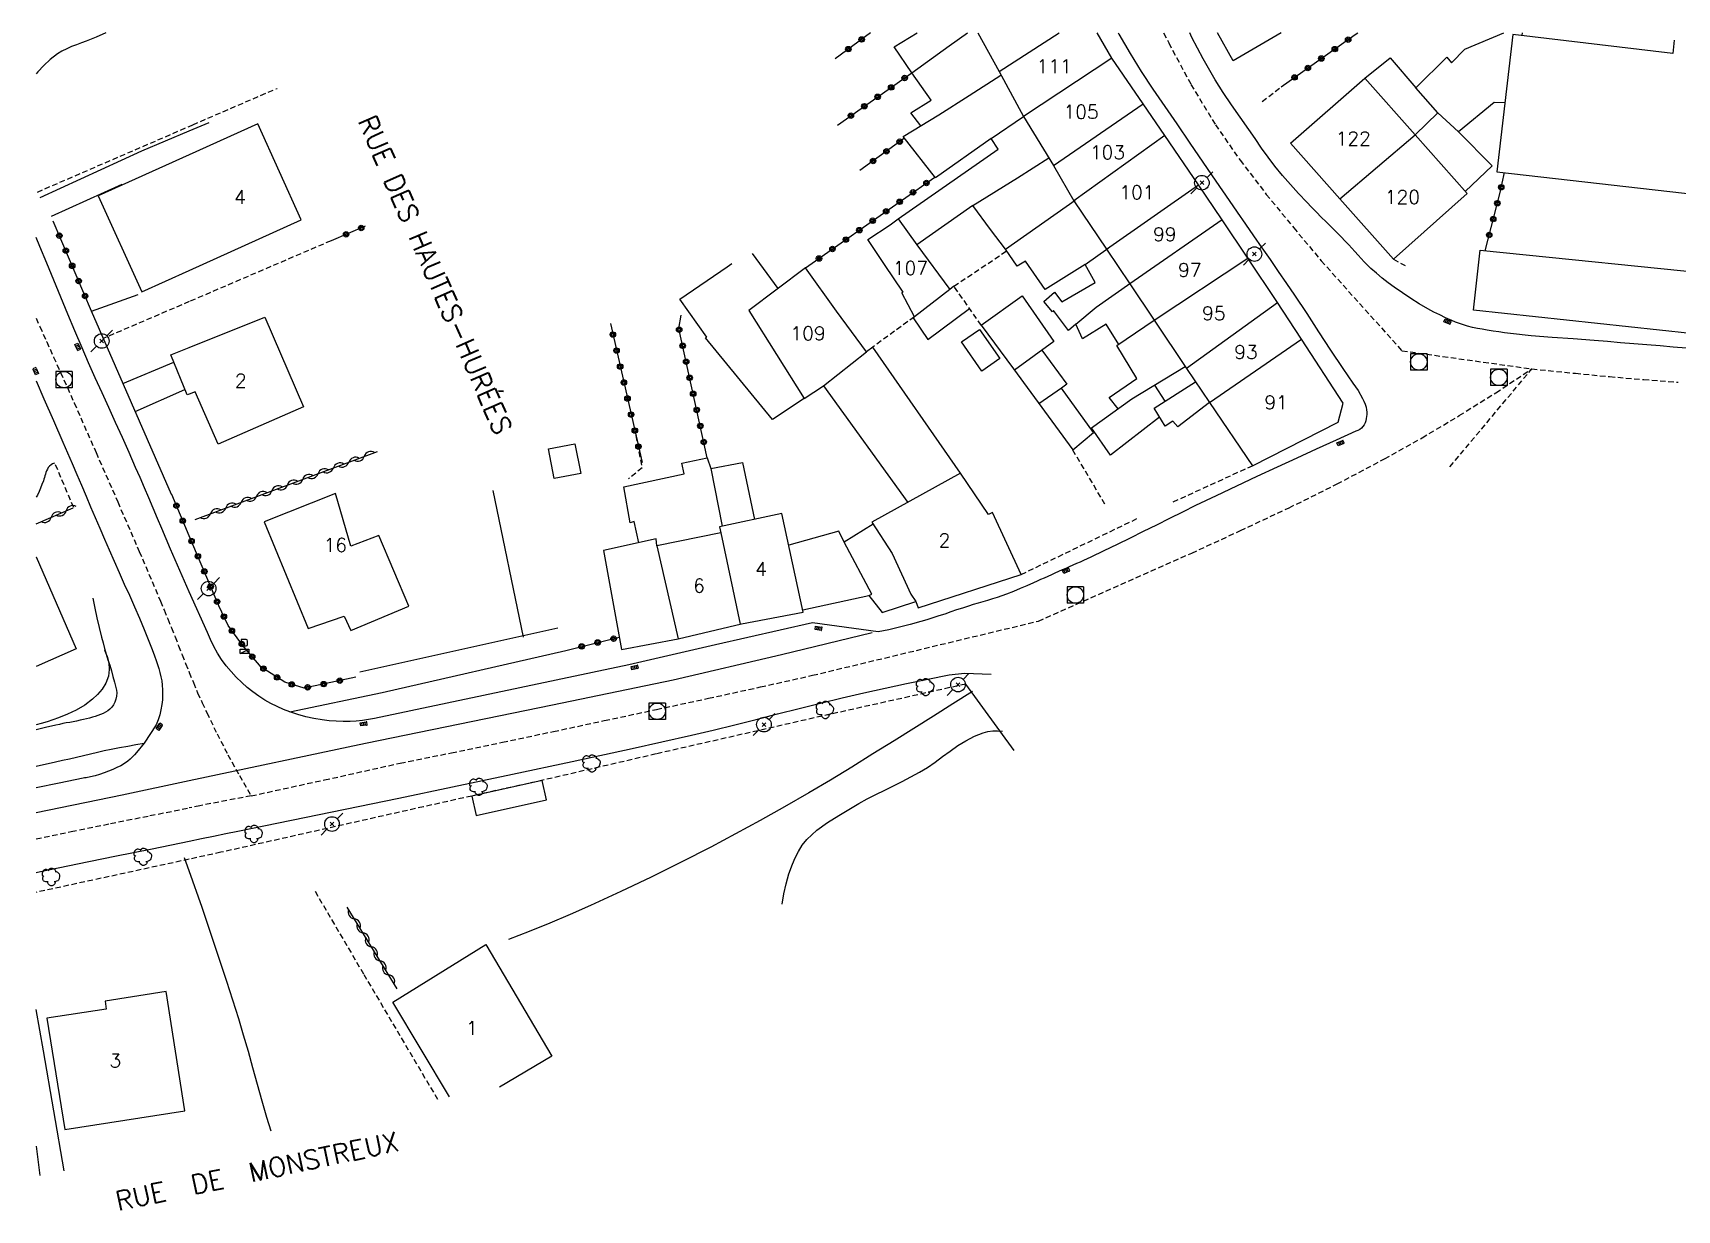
# Model space of a CAD drawing. Header units: millimetres. Extents: x 146000 to 147001, y 141999 to 143000.
# Drawn here: x 145999.7 to 146150, y 142892.5 to 143000 of the extents above; entities that cross this region are included whole.
import ezdxf
from ezdxf.enums import TextEntityAlignment as Align

# ---------------------------------------------------------------- set-up
doc = ezdxf.new("R2010")
doc.units = ezdxf.units.MM
doc.linetypes.add('DASHED', pattern=[0.75, 0.5, -0.25])
doc.layers.get('0').update_dxf_attribs({"linetype": 'CONTINUOUS'})
for name, color, linetype in [('W0001', 6, 'DASHED'), ('W0006', 2, 'CONTINUOUS'), ('W0008', 7, 'CONTINUOUS'), ('W0014', 7, 'CONTINUOUS'), ('W0017', 7, 'CONTINUOUS'), ('W0101', 7, 'CONTINUOUS'), ('W0104', 1, 'CONTINUOUS'), ('W0105', 7, 'CONTINUOUS'), ('W0112', 1, 'DASHED'), ('W0211', 2, 'CONTINUOUS'), ('W0300', 7, 'CONTINUOUS'), ('W0310', 3, 'CONTINUOUS'), ('W0323', 7, 'CONTINUOUS'), ('W0401', 7, 'CONTINUOUS'), ('W0420', 7, 'CONTINUOUS'), ('W0438', 7, 'CONTINUOUS'), ('W0473', 7, 'CONTINUOUS'), ('W0989', 7, 'CONTINUOUS'), ('W0991', 7, 'CONTINUOUS'), ('W1102', 7, 'CONTINUOUS')]:
    doc.layers.add(name, color=color, linetype=linetype)
doc.styles.get("Standard").update_dxf_attribs({"font": 'romans.shx', "width": 0.85})

# ---------------------------------------------------------------- blocks, each defined once
blk = doc.blocks.new('T401')
for p, q in [((-0.3, 0.3), (0, 0.3)), ((-0.3, -0.25), (-0.3, 0.3)), ((-0.3, 0.15), (0, 0.15)), ((-0.3, 0), (0, 0)), ((0, 0.3), (0, -0.25)), ((-0.3, -0.15), (0, -0.15)), ((-0.3, -0.25), (-0.3, -0.3)), ((-0.3, -0.3), (0, -0.3)), ((0, -0.3), (0, -0.25))]:
    blk.add_line(p, q)
blk = doc.blocks.new('T473')
for p, q in [((-0.166667, 0.166667), (0.166667, -0.166667)), ((-0.166667, -0.166667), (0.166667, 0.166667)), ((0.500001, 0.500001), (1.000002, 1.000002)), ((-1.000002, -1.000002), (-0.500001, -0.500001))]:
    blk.add_line(p, q)
blk.add_ellipse((0, 0), major_axis=(0.471405, 0.471405), ratio=1, start_param=5.4977871438, end_param=11.780972451)
blk = doc.blocks.new('T420')
for p, q in [((0.75, 0.75), (-0.75, 0.75)), ((-0.75, 0.75), (-0.75, -0.75)), ((0.75, 0.75), (0.75, -0.75)), ((0.75, -0.75), (-0.75, -0.75))]:
    blk.add_line(p, q)
blk.add_ellipse((0, 0), major_axis=(-0.53, 0.53), ratio=1, start_param=3.926991, end_param=10.210176)
blk = doc.blocks.new('T300')
for p, q in [((-0.8, 0.51), (-0.86, 0.34)), ((-0.86, 0.34), (-0.86, 0.17)), ((-0.86, 0.17), (-0.74, 0.06)), ((-0.69, 0.63), (-0.8, 0.51)), ((-0.8, -0.06), (-0.74, 0.06)), ((-0.74, 0.06), (-0.69, 0.11)), ((-0.57, 0.69), (-0.69, 0.63)), ((-0.46, 0.69), (-0.57, 0.69)), ((-0.29, 0.63), (-0.46, 0.69)), ((-0.29, 0.63), (-0.17, 0.74)), ((-0.23, 0.57), (-0.29, 0.63)), ((-0.17, 0.74), (-0.06, 0.8)), ((-0.06, 0.8), (0.06, 0.8)), ((0.06, 0.8), (0.23, 0.74)), ((0.23, 0.74), (0.34, 0.63)), ((0.34, 0.63), (0.4, 0.51)), ((0.46, 0.46), (0.34, 0.46)), ((0.4, 0.51), (0.4, 0.46)), ((0.57, 0.4), (0.46, 0.46)), ((0.57, 0.4), (0.69, 0.29)), ((0.69, 0.29), (0.74, 0.17)), ((0.74, 0.06), (0.69, -0.17)), ((0.74, 0.17), (0.74, 0.06)), ((-0.8, -0.17), (-0.8, -0.06)), ((-0.8, -0.23), (-0.8, -0.17)), ((-0.74, -0.34), (-0.8, -0.23)), ((-0.69, -0.4), (-0.74, -0.34)), ((-0.51, -0.46), (-0.69, -0.4)), ((-0.4, -0.46), (-0.51, -0.46)), ((-0.4, -0.46), (-0.34, -0.46)), ((-0.34, -0.46), (-0.34, -0.4)), ((-0.34, -0.51), (-0.34, -0.46)), ((-0.29, -0.63), (-0.34, -0.51)), ((-0.17, -0.74), (-0.29, -0.63)), ((-0.06, -0.8), (-0.17, -0.74)), ((0.06, -0.8), (-0.06, -0.8)), ((0.17, -0.74), (0.06, -0.8)), ((0.23, -0.69), (0.17, -0.74)), ((0.29, -0.46), (0.23, -0.46)), ((0.29, -0.63), (0.23, -0.69)), ((0.46, -0.4), (0.29, -0.46)), ((0.34, -0.51), (0.29, -0.63)), ((0.34, -0.51), (0.34, -0.46)), ((0.57, -0.34), (0.46, -0.4)), ((0.63, -0.29), (0.57, -0.34)), ((0.69, -0.17), (0.63, -0.29))]:
    blk.add_line(p, q)
blk = doc.blocks.new('T438')
for p, q in [((-0.4, 0.2), (0.4, 0.2)), ((-0.4, -0.2), (-0.4, 0.2)), ((0.15, 1.1), (-0.3, 1.1)), ((-0.3, 1.1), (-0.3, 0.5)), ((-0.3, 0.5), (0.15, 0.5)), ((0.3, 0.65), (0.3, 0.95)), ((0.4, 0.2), (0.4, -0.2))]:
    blk.add_line(p, q)
at = {"flags": 128}
for points in [[(-0.4, -0.2), (0.4, 0.2)], [(0.4, -0.2), (-0.4, -0.2)]]:
    blk.add_lwpolyline(points, dxfattribs=at)
for centre, major_axis, start_param, end_param in [((0.15, 0.95), (0.106, -0.106), 0.785398, 2.356194), ((0.15, 0.65), (0.106, 0.106), 3.926991, 5.497787)]:
    blk.add_ellipse(centre, major_axis=major_axis, ratio=1, start_param=start_param, end_param=end_param)
blk = doc.blocks.new('t323o')
at = {"color": 0, "linetype": 'Continuous'}
for radius in [0.25, 0.15]:
    blk.add_circle((0, 0), radius, dxfattribs=at)
blk = doc.blocks.new('t310o')
at = {"color": 0, "linetype": 'Continuous'}
for centre, start, end in [((-0.5, 0.38), 216.8699, 323.1304), ((0.5, -0.37), 36.8699, 143.1303)]:
    blk.add_arc(centre, 0.625, start, end, dxfattribs=at)

msp = doc.modelspace()

# ---------------------------------------------------------------- linework, layer by layer
at = {"layer": 'W0001'}
for points in [[(146103.06, 143000), (146103.53, 142999.08), (146105.56, 142995.29), (146107.8, 142991.61), (146110.05, 142988.37), (146112.45, 142985.25), (146114.95, 142982.2), (146117.47, 142979.18), (146124.85, 142970.96), (146136.72, 142969.31)], [(146000, 142973.93), (146000.34, 142973.17), (146000.97, 142971.78), (146001.6, 142970.39), (146002.24, 142968.99), (146002.86, 142967.6), (146003.48, 142966.2), (146005.48, 142961.68), (146007.46, 142957.16), (146009.43, 142952.63), (146011.37, 142948.09), (146011.71, 142947.28), (146012.05, 142946.46), (146012.37, 142945.65), (146012.7, 142944.83), (146013.02, 142944.01), (146013.34, 142943.19), (146013.67, 142942.38), (146014, 142941.56)], [(146091.62, 142946.27), (146105.63, 142952.48), (146110.09, 142954.53), (146114.53, 142956.62), (146118.92, 142958.79), (146123.26, 142961.08), (146126.7, 142963.02), (146130.09, 142965.04), (146133.43, 142967.13), (146136.72, 142969.31)], [(146129.23, 142960.36), (146136.72, 142969.31)], [(146136.72, 142969.31), (146140.7, 142968.9), (146143.83, 142968.6), (146146.95, 142968.33), (146150.08, 142968.09)], [(146019.66, 142930.3), (146026.35, 142931.75), (146033.29, 142933.29), (146037.96, 142934.23), (146042.62, 142935.2), (146047.28, 142936.18), (146051.94, 142937.17), (146056.7, 142938.19), (146061.47, 142939.21), (146066.22, 142940.25), (146070.98, 142941.31), (146091.62, 142946.27)], [(146014, 142941.56), (146014.38, 142940.64), (146014.77, 142939.72), (146015.18, 142938.81), (146015.6, 142937.9), (146016.54, 142935.97), (146017.54, 142934.05), (146018.58, 142932.17), (146019.66, 142930.3)], [(146019.66, 142930.3), (146014.97, 142929.4), (146014, 142929.2)], [(146000, 142926.36), (146003.22, 142927.03), (146006.81, 142927.77), (146010.41, 142928.49), (146014, 142929.2)]]:
    msp.add_lwpolyline(points, dxfattribs=at)
at = {"layer": 'W0006'}
for points in [[(146076.43, 142945.19), (146068.13, 142943.17), (146058.23, 142940.88), (146047.19, 142938.59), (146030.11, 142935.07), (146014, 142931.66)], [(146009.89, 142935.11), (146009.17, 142934.27), (146008.99, 142934.06), (146008.81, 142933.86), (146008.61, 142933.66), (146008.4, 142933.48), (146008.08, 142933.25), (146007.74, 142933.05), (146007.39, 142932.88), (146007.03, 142932.71), (146006.63, 142932.54), (146006.22, 142932.39), (146005.81, 142932.26), (146005.39, 142932.13), (146005.25, 142932.1), (146005.12, 142932.07), (146004.98, 142932.04), (146004.84, 142932.01), (146004.71, 142931.99), (146004.57, 142931.96), (146004.44, 142931.94), (146004.3, 142931.91), (146002.12, 142931.47), (146000, 142931.03)]]:
    msp.add_lwpolyline(points, dxfattribs=at)
at = {"layer": 'W0008'}
msp.add_lwpolyline([(146014, 142931.66), (146007.88, 142930.37), (146000, 142928.75)], dxfattribs=at)
at = {"layer": 'W0014'}
for points in [[(146098.92, 143000), (146098.98, 142999.89), (146099.48, 142998.99), (146099.99, 142998.11), (146101.01, 142996.47), (146102.09, 142994.86), (146103.18, 142993.27), (146104.27, 142991.68), (146105.45, 142989.93), (146106.65, 142988.18), (146107.84, 142986.44), (146109.04, 142984.7), (146109.79, 142983.61), (146110.54, 142982.53), (146111.29, 142981.45), (146112.04, 142980.37), (146112.79, 142979.29), (146113.54, 142978.21), (146114.28, 142977.12), (146115.02, 142976.03), (146116.14, 142974.37), (146117.23, 142972.7), (146118.33, 142971.03), (146119.43, 142969.35), (146119.89, 142968.68), (146120.37, 142968.01), (146120.83, 142967.32), (146121.23, 142966.6), (146121.36, 142966.35), (146121.47, 142966.09), (146121.56, 142965.82), (146121.62, 142965.55), (146121.63, 142965.35), (146121.63, 142965.15), (146121.61, 142964.96), (146121.57, 142964.76), (146121.53, 142964.57), (146121.47, 142964.39), (146121.39, 142964.2), (146121.28, 142964.04), (146121.14, 142963.89), (146120.99, 142963.77), (146120.81, 142963.68), (146120.63, 142963.61)], [(146150.84, 142971.2), (146149.64, 142971.3), (146148.44, 142971.4), (146147.23, 142971.5), (146146.03, 142971.6), (146144.83, 142971.7), (146143.62, 142971.8), (146142.42, 142971.89), (146140.5, 142972.04), (146138.59, 142972.18), (146136.67, 142972.34), (146134.76, 142972.53), (146134.23, 142972.6), (146133.7, 142972.68), (146133.18, 142972.76), (146132.65, 142972.85), (146132.19, 142972.93), (146131.74, 142973.01), (146131.28, 142973.1), (146130.83, 142973.21), (146130.47, 142973.32), (146130.11, 142973.45), (146129.75, 142973.58), (146129.4, 142973.73), (146128.84, 142973.97), (146128.3, 142974.23), (146127.76, 142974.5), (146127.22, 142974.8), (146126.43, 142975.26), (146125.65, 142975.74), (146124.89, 142976.25), (146124.14, 142976.78), (146123.58, 142977.18), (146123.04, 142977.6), (146122.51, 142978.04), (146122, 142978.49), (146121.7, 142978.78), (146121.4, 142979.08), (146121.12, 142979.39), (146120.83, 142979.7), (146120.55, 142980.02), (146120.27, 142980.33), (146119.99, 142980.64), (146119.7, 142980.95), (146119.26, 142981.4), (146118.82, 142981.84), (146118.37, 142982.29), (146117.92, 142982.73), (146117.47, 142983.18), (146117.03, 142983.62), (146116.59, 142984.08), (146116.15, 142984.53), (146115.4, 142985.34), (146114.66, 142986.14), (146113.94, 142986.97), (146113.24, 142987.82), (146112.61, 142988.64), (146112.02, 142989.48), (146111.44, 142990.34), (146110.85, 142991.19), (146110.06, 142992.31), (146109.26, 142993.42), (146108.49, 142994.56), (146107.76, 142995.72), (146106.67, 142997.64), (146105.65, 142999.58), (146105.45, 143000)], [(146014, 142948.95), (146013.57, 142949.92), (146013.14, 142950.9), (146012.71, 142951.87), (146012.29, 142952.85), (146011.88, 142953.78), (146011.49, 142954.71), (146011.09, 142955.65), (146010.7, 142956.58), (146010.3, 142957.52), (146009.91, 142958.45), (146009.51, 142959.38), (146009.1, 142960.31), (146008.5, 142961.68), (146007.89, 142963.04), (146007.27, 142964.41), (146006.65, 142965.77), (146006.03, 142967.13), (146005.41, 142968.49), (146004.8, 142969.86), (146004.2, 142971.23), (146003.54, 142972.77), (146002.89, 142974.31), (146002.25, 142975.86), (146001.62, 142977.41), (146000.98, 142978.95), (146000.34, 142980.5), (146000, 142981.3)], [(146012.38, 142957.84), (146005.07, 142974.58)], [(146000, 142968.2), (146000.72, 142966.57), (146001.58, 142964.6), (146002.45, 142962.62), (146003.31, 142960.65), (146003.73, 142959.66), (146004.15, 142958.68), (146004.57, 142957.69), (146004.99, 142956.71), (146005.41, 142955.72), (146005.83, 142954.74), (146006.25, 142953.75), (146006.68, 142952.77), (146007.13, 142951.73), (146007.6, 142950.69), (146008.06, 142949.65), (146008.53, 142948.62), (146009, 142947.58), (146009.45, 142946.53), (146009.89, 142945.49), (146010.32, 142944.43), (146010.56, 142943.82), (146010.8, 142943.19), (146011.02, 142942.57), (146011.21, 142941.93), (146011.32, 142941.56), (146011.41, 142941.18), (146011.49, 142940.8), (146011.54, 142940.41), (146011.57, 142939.97), (146011.57, 142939.53), (146011.55, 142939.08), (146011.5, 142938.64), (146011.41, 142938.17), (146011.3, 142937.7), (146011.16, 142937.24), (146010.99, 142936.79)], [(146120.63, 142963.61), (146118.82, 142962.8), (146117.02, 142961.98), (146115.23, 142961.15), (146113.43, 142960.33), (146111.57, 142959.46), (146109.71, 142958.58), (146107.85, 142957.7), (146105.99, 142956.81), (146104.79, 142956.23), (146103.59, 142955.64), (146102.4, 142955.04), (146101.2, 142954.45), (146100.01, 142953.85), (146098.81, 142953.26), (146097.61, 142952.68), (146096.4, 142952.11), (146096.08, 142951.95), (146095.75, 142951.81), (146095.42, 142951.66), (146095.1, 142951.52), (146094.77, 142951.37), (146094.44, 142951.23), (146094.11, 142951.08), (146093.79, 142950.94), (146093.46, 142950.79), (146093.13, 142950.65), (146092.81, 142950.5), (146092.48, 142950.35), (146092.15, 142950.2), (146091.82, 142950.06), (146091.49, 142949.91), (146091.17, 142949.77), (146090.55, 142949.5), (146089.94, 142949.23), (146089.33, 142948.97), (146088.7, 142948.72), (146088.28, 142948.57), (146087.84, 142948.43), (146087.41, 142948.29), (146086.97, 142948.16), (146086.54, 142948.03), (146086.1, 142947.91), (146085.66, 142947.77), (146085.23, 142947.64), (146084.69, 142947.46), (146084.14, 142947.28), (146083.6, 142947.1), (146083.06, 142946.91), (146082.52, 142946.73), (146081.98, 142946.55), (146081.43, 142946.38), (146080.88, 142946.22), (146079.91, 142945.95), (146078.93, 142945.71), (146077.94, 142945.48), (146076.96, 142945.27)], [(146015.68, 142945.22), (146014, 142948.95)], [(146023.2, 142937.96), (146022.61, 142938.19), (146022.03, 142938.45), (146021.46, 142938.73), (146020.91, 142939.05), (146020.36, 142939.41), (146019.82, 142939.8), (146019.3, 142940.21), (146018.8, 142940.65), (146018.3, 142941.14), (146017.82, 142941.65), (146017.37, 142942.19), (146016.95, 142942.76), (146016.58, 142943.34), (146016.24, 142943.95), (146015.94, 142944.57), (146015.68, 142945.22)], [(146076.96, 142945.27), (146070.98, 142946.1), (146062.09, 142944.11), (146054.18, 142942.27), (146030.94, 142937.38)], [(146023.2, 142937.96), (146031.64, 142939.75), (146048.42, 142943.59)], [(146014, 142926.16), (146015.11, 142926.39), (146016.22, 142926.62), (146017.33, 142926.85), (146018.44, 142927.07), (146023.35, 142928.08), (146028.26, 142929.09), (146033.17, 142930.1), (146038.07, 142931.13), (146043.54, 142932.28), (146049.01, 142933.43), (146054.47, 142934.61), (146059.92, 142935.84), (146061.89, 142936.3), (146063.86, 142936.79), (146065.82, 142937.28), (146067.78, 142937.78), (146069.74, 142938.28), (146071.71, 142938.78), (146073.68, 142939.26), (146075.65, 142939.72), (146077.6, 142940.15), (146079.55, 142940.57), (146081.51, 142940.97), (146083.47, 142941.35)], [(146083.47, 142941.35), (146084.86, 142941.51), (146087.29, 142941.42)], [(146089.4, 142934.43), (146084.99, 142940.51)], [(146030.94, 142937.38), (146030.38, 142937.27), (146029.83, 142937.19), (146029.27, 142937.13), (146028.71, 142937.1), (146028.07, 142937.09), (146027.43, 142937.11), (146026.79, 142937.16), (146026.15, 142937.24), (146025.4, 142937.37), (146024.66, 142937.53), (146023.93, 142937.73), (146023.2, 142937.96)], [(146010.99, 142936.79), (146009.89, 142935.11)], [(146000, 142933.02), (146001.78, 142933.41), (146002.42, 142933.55), (146003.05, 142933.69), (146003.69, 142933.84), (146004.33, 142933.99), (146004.96, 142934.14), (146005.6, 142934.29), (146006.23, 142934.43), (146006.87, 142934.56), (146007.62, 142934.71), (146008.38, 142934.85), (146009.13, 142934.99), (146009.89, 142935.11)], [(146001.78, 142933.41), (146002.42, 142933.55), (146003.05, 142933.69), (146003.69, 142933.84), (146004.33, 142933.99), (146004.96, 142934.14), (146005.6, 142934.29), (146006.23, 142934.43), (146006.87, 142934.56), (146007.62, 142934.71), (146008.38, 142934.85), (146009.13, 142934.99), (146009.89, 142935.11)], [(146000, 142923.31), (146000.4, 142923.39), (146003.8, 142924.08), (146007.2, 142924.78), (146010.6, 142925.47), (146014, 142926.16)], [(146000, 142923.31), (146000.4, 142923.39), (146003.8, 142924.08), (146007.2, 142924.78), (146010.6, 142925.47), (146014, 142926.16)]]:
    msp.add_lwpolyline(points, dxfattribs=at)
at = {"layer": 'W0017'}
for points in [[(146006.39, 143000), (146005.48, 142999.6), (146005.04, 142999.42), (146004.59, 142999.25), (146004.14, 142999.09), (146003.69, 142998.92), (146003.24, 142998.75), (146002.8, 142998.55), (146002.37, 142998.33), (146001.96, 142998.08), (146001.3, 142997.58), (146000.71, 142997.03), (146000.16, 142996.43), (146000, 142996.25)], [(146014, 142991.05), (146015.82, 142991.82)], [(146000.37, 142984.95), (146009.66, 142989.23), (146014, 142991.05)], [(146001.4, 142983.27), (146007.86, 142986.18)], [(146005.08, 142974.58), (146009.34, 142976.09)], [(146007.94, 142967.96), (146012.59, 142969.93)], [(146009.07, 142965.42), (146013.61, 142967.43)], [(146085.6, 142939.83), (146083.81, 142938.7), (146082.02, 142937.57), (146080.23, 142936.45), (146078.43, 142935.34), (146076.49, 142934.14), (146074.55, 142932.93), (146072.61, 142931.74), (146070.64, 142930.58), (146068.42, 142929.3), (146066.19, 142928.05), (146063.94, 142926.82), (146061.68, 142925.62), (146058.96, 142924.23), (146056.22, 142922.88), (146053.46, 142921.56), (146050.68, 142920.29), (146048.82, 142919.46), (146046.95, 142918.67), (146045.06, 142917.91), (146043.17, 142917.17)], [(146068.21, 142920.4), (146068.35, 142921.34), (146068.55, 142922.26), (146068.81, 142923.17), (146069.13, 142924.05), (146069.39, 142924.65), (146069.69, 142925.23), (146070.03, 142925.79), (146070.45, 142926.3), (146071.35, 142927.15), (146072.35, 142927.87), (146073.39, 142928.51), (146074.43, 142929.14), (146075.2, 142929.59), (146075.98, 142930.02), (146076.77, 142930.43), (146077.57, 142930.83), (146078.37, 142931.22), (146079.17, 142931.62), (146079.96, 142932.03), (146080.74, 142932.46), (146081.47, 142932.9), (146082.17, 142933.39), (146082.86, 142933.89), (146083.55, 142934.39), (146084.26, 142934.89), (146084.99, 142935.34), (146085.77, 142935.74), (146086.58, 142936.06), (146087, 142936.18), (146087.44, 142936.24), (146087.88, 142936.25), (146088.32, 142936.22)], [(146002.56, 142896.04), (146000.67, 142906.99), (146000, 142910.77)], [(146000, 142898.3), (146000.35, 142895.62)]]:
    msp.add_lwpolyline(points, dxfattribs=at)
at = {"layer": 'W0101'}
for points in [[(146086.09, 143000), (146088.02, 142996.46)], [(146098.32, 142997.68), (146097, 143000)], [(146109.41, 142997.46), (146107.99, 143000)], [(146113.8, 143000), (146109.41, 142997.46)], [(146101.19, 142993.52), (146098.32, 142997.68)], [(146088.02, 142996.46), (146090.26, 142992.35)], [(146114.66, 142989.93), (146121.46, 142995.85)], [(146126.04, 142990.69), (146121.46, 142995.85)], [(146103.18, 142990.62), (146101.19, 142993.52)], [(146020.26, 142991.7), (146014, 142988.87)], [(146014, 142978.3), (146024.22, 142982.92), (146020.26, 142991.7)], [(146090.26, 142992.35), (146093, 142987.9)], [(146106.24, 142986.11), (146103.18, 142990.62)], [(146119.16, 142984.85), (146114.66, 142989.93)], [(146124.06, 142979.33), (146130.8, 142985.34), (146126.04, 142990.69)], [(146014, 142988.87), (146005.69, 142985.12), (146009.66, 142976.34), (146014, 142978.3)], [(146093, 142987.9), (146094.87, 142984.65)], [(146108.41, 142982.91), (146106.24, 142986.11)], [(146094.87, 142984.65), (146097.85, 142980.23)], [(146124.06, 142979.33), (146119.16, 142984.85)], [(146110.75, 142979.41), (146108.41, 142982.91)], [(146097.85, 142980.23), (146099.96, 142977.08)], [(146113.41, 142975.46), (146110.75, 142979.41)], [(146099.96, 142977.08), (146102.2, 142973.76)], [(146115.66, 142972.02), (146113.41, 142975.46)], [(146020.91, 142974.03), (146024.44, 142965.85), (146016.64, 142962.42), (146014.54, 142967.21), (146014, 142967.01)], [(146014, 142971.27), (146020.91, 142974.03)], [(146102.2, 142973.76), (146105.16, 142969.34)], [(146111.18, 142960.46), (146119.01, 142964.45), (146119.48, 142966.17), (146115.66, 142972.02)], [(146014, 142967.01), (146013.8, 142966.94), (146012.31, 142970.6), (146014, 142971.27)], [(146105.16, 142969.34), (146107.25, 142966.23)], [(146107.25, 142966.23), (146111.18, 142960.46)], [(146090.04, 142950.52), (146087.42, 142956.19), (146087.06, 142955.99), (146084.51, 142959.79), (146076.39, 142955.3), (146078.25, 142952.43), (146079.96, 142948.71), (146080.41, 142948.04)], [(146070.11, 142947.09), (146068.17, 142956.08), (146062.46, 142954.89), (146062.58, 142954.34)], [(146062.58, 142954.34), (146056.75, 142953.13), (146058.68, 142944.65)], [(146000.01, 142952.12), (146003.68, 142943.72), (146000, 142942.11)], [(146000, 142952.12), (146000.01, 142952.12)], [(146080.41, 142948.04), (146080.63, 142947.48), (146090.04, 142950.52)], [(146064.47, 142946), (146070.11, 142947.09)], [(146058.68, 142944.65), (146064.47, 142946)], [(146037.8, 142902.8), (146032.62, 142911.46), (146041.12, 142916.71)], [(146041.12, 142916.71), (146047.15, 142906.53), (146042.35, 142903.68)]]:
    msp.add_lwpolyline(points, dxfattribs=at)
for points in [[(146078.81, 142983), (146080.49, 142980.63), (146083.53, 142976.55), (146080.28, 142974.06), (146079.14, 142976.26), (146079.25, 142976.3), (146077.56, 142978.84), (146076.02, 142981.14), (146078.06, 142982.47)], [(146071.98, 142967.76), (146075.91, 142970.85), (146073.15, 142974.58), (146070.34, 142978.53), (146065.16, 142974.65), (146070.22, 142966.59)], [(146020.84, 142955.32), (146024.88, 142945.59), (146028.15, 142946.72), (146028.78, 142945.41), (146034.06, 142947.64), (146031.32, 142954.09), (146028.78, 142953.12), (146027.38, 142957.93)], [(146000.97, 142909.98), (146002.64, 142899.82), (146013.6, 142901.52), (146011.88, 142912.42), (146006.32, 142911.54), (146006.4, 142910.81)]]:
    msp.add_lwpolyline(points, close=True, dxfattribs=at)
at = {"layer": 'W0104'}
for points in [[(146080.06, 142996.35), (146078.42, 142998.72), (146080.53, 143000)], [(146080.87, 142991.52), (146079.95, 142992.69), (146081.8, 142993.86), (146080.06, 142996.35), (146083.46, 142998.83), (146085.13, 143000)], [(146121.46, 142995.85), (146123.78, 142997.72), (146126.1, 142994.98), (146128.96, 142997.79), (146129.36, 142997.27), (146130.59, 142998.52), (146134.17, 143000)], [(146149.73, 142999.34), (146149.61, 142998.12), (146134.99, 142999.86), (146133.52, 142987.32)], [(146135.83, 143000), (146135.8, 142999.76)], [(146133.52, 142987.32), (146154.69, 142984.91), (146156.08, 142997.3), (146155.46, 142997.36), (146155.6, 142998.85)], [(146087.29, 142990.36), (146082.22, 142986.75), (146079.26, 142990.54), (146082.53, 142992.53), (146085.28, 142994.27), (146088.19, 142996.15)], [(146128.13, 142992.7), (146126.1, 142994.98)], [(146134.26, 142993.62), (146133.27, 142993.65), (146130.02, 142990.95), (146133.08, 142987.87), (146130.63, 142985.52)], [(146078.81, 142983), (146087.94, 142989.39), (146087.29, 142990.36), (146090.26, 142992.35)], [(146126.04, 142990.69), (146128.13, 142992.7), (146130.02, 142990.95)], [(146088.6, 142980.24), (146087.24, 142982.04), (146085.62, 142984.23), (146089.72, 142986.75), (146092.58, 142988.58)], [(146085.62, 142984.23), (146080.49, 142980.63)], [(146095.89, 142978.84), (146092.23, 142976.55), (146090.44, 142979.15), (146089.68, 142978.7), (146088.6, 142980.24), (146094.97, 142984.73)], [(146065.44, 142979.85), (146067.81, 142976.64)], [(146095.03, 142973.39), (146094.37, 142972.82), (146092.99, 142974.65), (146092.89, 142974.51), (146092.1, 142975.47), (146093.1, 142976.3), (146093.75, 142975.42), (146096.79, 142977.21), (146095.89, 142978.84), (146097.99, 142980.33)], [(146131.4, 142974.68), (146131.98, 142980.14), (146154.83, 142977.84), (146154.04, 142972.22)], [(146070.22, 142966.59), (146067.31, 142964.67), (146061.2, 142972.13), (146061.31, 142972.21), (146058.85, 142975.66), (146063.18, 142978.64), (146063.6, 142978.94)], [(146098.96, 142971.54), (146097.81, 142973.39), (146095.65, 142972.05), (146095.03, 142973.39), (146096.89, 142974.93), (146100.07, 142977.16)], [(146086.4, 142973.29), (146090.14, 142975.99), (146093.02, 142971.82), (146089.43, 142969.19)], [(146080.18, 142973.98), (146081.51, 142972), (146085.33, 142974.81)], [(146098.91, 142965.67), (146098.08, 142966.69), (146100.6, 142968.42), (146098.8, 142971.43), (146102.2, 142973.76)], [(146154.04, 142972.22), (146131.4, 142974.68)], [(146086.4, 142973.29), (146089.35, 142969.3), (146094.75, 142961.92), (146096.64, 142963.48), (146093.73, 142967.54)], [(146084.51, 142959.79), (146076.47, 142971.3), (146075.91, 142970.85)], [(146091.94, 142971.02), (146094.2, 142967.9), (146093.73, 142967.54)], [(146102.7, 142964.9), (146098.21, 142961.41), (146096.46, 142963.92), (146100.16, 142966.56), (146105.03, 142969.53)], [(146071.98, 142967.76), (146079.67, 142957.11)], [(146093.73, 142967.54), (146091.67, 142966.12)], [(146107.25, 142966.23), (146104.36, 142964.01), (146103.9, 142964.52), (146103.2, 142964.07), (146102.2, 142965.73), (146105.97, 142968.13)], [(146102.24, 142967.83), (146103.18, 142966.36)], [(146055.09, 142953.42), (146054.67, 142955.35), (146054.31, 142955.23), (146053.73, 142958.52), (146059.23, 142959.72), (146059.01, 142960.68), (146061.35, 142961.17), (146061.68, 142960.21), (146064.56, 142960.74), (146065.66, 142955.55)], [(146061.68, 142960.21), (146062.7, 142954.94)], [(146076.5, 142955.12), (146073.87, 142953.48), (146073.38, 142954.48), (146068.79, 142953.2)], [(146056.75, 142953.13), (146056.69, 142953.78), (146051.87, 142952.7), (146053.51, 142943.67)], [(146076.12, 142948.61), (146076.38, 142948.73), (146073.87, 142953.48)], [(146070.09, 142947.3), (146076.12, 142948.61), (146077.33, 142947.05), (146080.41, 142948.04)], [(146053.51, 142943.67), (146058.68, 142944.65)]]:
    msp.add_lwpolyline(points, dxfattribs=at)
for points in [[(146086.23, 142972.91), (146088.08, 142970.24), (146086.45, 142969.11), (146084.6, 142971.78)], [(146049.26, 142962.47), (146049.78, 142959.75), (146047.35, 142959.28), (146046.83, 142962)], [(146046.27, 142931.71), (146039.84, 142930.28), (146040.23, 142928.51), (146046.66, 142929.95)]]:
    msp.add_lwpolyline(points, close=True, dxfattribs=at)
at = {"layer": 'W0105'}
msp.add_lwpolyline([(146001.67, 142960.7), (146001.51, 142960.63), (146001.37, 142960.53), (146001.24, 142960.42), (146001.12, 142960.29), (146001.03, 142960.15), (146000.96, 142960), (146000.9, 142959.85), (146000.85, 142959.69), (146000.81, 142959.54), (146000.77, 142959.38), (146000.72, 142959.23), (146000.67, 142959.08), (146000.54, 142958.75), (146000.42, 142958.42), (146000.29, 142958.09), (146000.12, 142957.78), (146000, 142957.59)], dxfattribs=at)
at = {"layer": 'W0112'}
for points in [[(146014, 142991.46), (146014.33, 142991.61), (146022.03, 142994.93)], [(146112.07, 142993.74), (146113.81, 142995.07)], [(146000.12, 142985.46), (146014, 142991.46)], [(146026.96, 142981.01), (146014, 142975.45)], [(146083.89, 142976.86), (146088.72, 142980.08)], [(146124.06, 142979.33), (146125.13, 142978.75)], [(146086.4, 142973.29), (146083.89, 142976.86), (146083.53, 142976.55)], [(146014, 142975.45), (146006.13, 142972.08)], [(146080.28, 142974.06), (146076.47, 142971.3)], [(146054.66, 142963.94), (146055.39, 142960.27), (146054.16, 142959.25)], [(146097.7, 142956.95), (146094.75, 142961.92)], [(146003.44, 142956.63), (146001.7, 142960.73)], [(146103.94, 142957.16), (146111.18, 142960.46)], [(146090.04, 142950.52), (146100.82, 142955.72)], [(146084.99, 142940.51), (146072.58, 142937.75), (146056.67, 142934.13), (146046.43, 142931.75), (146035.42, 142929.3), (146016.9, 142925.14), (146014, 142924.51)], [(146014, 142924.51), (146000, 142921.48)], [(146025.5, 142921.58), (146029.95, 142913.99), (146036.69, 142902.59)]]:
    msp.add_lwpolyline(points, dxfattribs=at)
at = {"layer": 'W0211'}
msp.add_lwpolyline([(146005.18, 142948.35), (146005.36, 142947.46), (146005.56, 142946.57), (146005.77, 142945.69), (146005.99, 142944.8), (146006.12, 142944.28), (146006.27, 142943.77), (146006.42, 142943.25), (146006.57, 142942.74), (146006.73, 142942.23), (146006.88, 142941.71), (146007.02, 142941.2), (146007.16, 142940.68), (146007.23, 142940.44), (146007.3, 142940.2), (146007.36, 142939.95), (146007.38, 142939.7), (146007.35, 142939.42), (146007.3, 142939.14), (146007.21, 142938.87), (146007.08, 142938.62), (146006.93, 142938.41), (146006.75, 142938.23), (146006.55, 142938.07), (146006.34, 142937.93), (146006.12, 142937.81), (146005.88, 142937.72), (146005.65, 142937.64), (146005.41, 142937.56), (146005.15, 142937.48), (146004.88, 142937.41), (146004.61, 142937.34), (146004.34, 142937.27), (146004.03, 142937.2), (146003.71, 142937.13), (146003.39, 142937.07), (146003.08, 142937.01), (146002.76, 142936.96), (146002.44, 142936.9), (146002.13, 142936.83), (146001.81, 142936.76), (146000.87, 142936.54), (146000, 142936.32)], dxfattribs=at)
at = {"layer": 'W0300'}
for points in [[(146041.75, 142958.18), (146044.52, 142944.79)], [(146047.69, 142945.61), (146029.58, 142941.59)], [(146006.26, 142943.61), (146006.51, 142943.04), (146006.66, 142942.45), (146006.69, 142941.83), (146006.61, 142941.22), (146006.39, 142940.6), (146006.04, 142940.05), (146005.63, 142939.56), (146005.17, 142939.12), (146004.46, 142938.58), (146003.68, 142938.14), (146002.87, 142937.77), (146002.06, 142937.43), (146001.53, 142937.23), (146001, 142937.06), (146000.47, 142936.91), (146000, 142936.79)], [(146014, 142923.46), (146013.58, 142924.65)], [(146021.49, 142899.67), (146021.1, 142900.92), (146020.66, 142902.42), (146020.24, 142903.93), (146019.82, 142905.44), (146019.41, 142906.94), (146018.97, 142908.44), (146018.52, 142909.94), (146017.43, 142913.33), (146016.31, 142916.71), (146015.17, 142920.09), (146014, 142923.46)]]:
    msp.add_lwpolyline(points, dxfattribs=at)
at = {"layer": 'W0310'}
for points in [[(146014.53, 142955.55), (146031.2, 142961.75)], [(146000, 142955.16), (146003.39, 142956.62)], [(146033, 142912.67), (146028.45, 142920.12)]]:
    msp.add_lwpolyline(points, dxfattribs=at)
at = {"layer": 'W0323'}
for points in [[(146076.27, 143000), (146073.03, 142997.63)], [(146113.8, 142995.07), (146120.58, 142999.84), (146120.81, 143000)], [(146073.25, 142991.58), (146080.06, 142996.35)], [(146079.39, 142990.38), (146075.3, 142987.42)], [(146132.44, 142980.08), (146133.78, 142985.29), (146134.21, 142987.24)], [(146070.34, 142978.53), (146082.15, 142986.83)], [(146005.07, 142974.58), (146001.57, 142982.8)], [(146030.08, 142982.33), (146026.96, 142981.01)], [(146052.49, 142973.46), (146055.4, 142960.75)], [(146061.35, 142961.17), (146058.76, 142972.99), (146058.96, 142974.22)], [(146014, 142954.05), (146012.4, 142957.83)], [(146029.23, 142941.13), (146024.52, 142940.15), (146022.73, 142940.67), (146020.57, 142942.07), (146018.87, 142944.08), (146017.55, 142945.85), (146016.72, 142947.65), (146014, 142954.05)], [(146048.42, 142943.59), (146053.3, 142944.79)]]:
    msp.add_lwpolyline(points, dxfattribs=at)
at = {"layer": 'W1102'}
for points in [[(146088.02, 142996.46), (146093.51, 143000)], [(146098.32, 142997.68), (146090.26, 142992.35)], [(146093, 142987.9), (146101.19, 142993.52)], [(146103.18, 142990.62), (146094.87, 142984.65)], [(146119.16, 142984.85), (146126.04, 142990.69)], [(146097.85, 142980.23), (146106.24, 142986.11)], [(146108.41, 142982.91), (146099.96, 142977.08)], [(146102.2, 142973.76), (146110.75, 142979.41)], [(146113.48, 142975.35), (146105.16, 142969.34)], [(146102.2, 142973.76), (146102.34, 142973.82)], [(146107.25, 142966.23), (146115.66, 142972.02)], [(146062.58, 142954.34), (146064.35, 142945.97)]]:
    msp.add_lwpolyline(points, dxfattribs=at)

# ---------------------------------------------------------------- block references
at = {"layer": 'W0300'}
for p in [(146081.31, 142940.23), (146072.15, 142938.15), (146050.81, 142933.26), (146040.48, 142931.12), (146019.93, 142926.82), (146009.8, 142924.73), (146001.41, 142922.89)]:
    msp.add_blockref('T300', p, dxfattribs=at)
at = {"layer": 'W0310'}
for p, rotation in [((146028.59, 142960.78), 20.39993750941054), ((146030, 142961.31), 20.39993750941054), ((146024.37, 142959.21), 20.39993750941054), ((146025.78, 142959.74), 20.39993750941054), ((146027.18, 142960.26), 20.39993750941054), ((146021.56, 142958.17), 20.39993750941054), ((146022.97, 142958.69), 20.39993750941054), ((146002.76, 142956.34), 23.24694508071821), ((146017.34, 142956.6), 20.39993750941054), ((146018.75, 142957.12), 20.39993750941054), ((146020.15, 142957.65), 20.39993750941054), ((146001.38, 142955.75), 23.24694508071821), ((146015.94, 142956.08), 20.39993750941054), ((146029.09, 142919.07), 121.3937820115214), ((146029.88, 142917.79), 121.3937820115214), ((146030.66, 142916.51), 121.3937820115214), ((146031.44, 142915.23), 121.3937820115214), ((146032.22, 142913.95), 121.3937820115214)]:
    msp.add_blockref('t310o', p, dxfattribs=dict(at, rotation=rotation))
at = {"layer": 'W0323'}
for p, rotation in [((146075.46, 142999.4), 216.1475066895421), ((146119.93, 142999.38), 35.15513296510289), ((146074.24, 142998.52), 216.1475066895421), ((146117.48, 142997.66), 35.15513296510289), ((146118.71, 142998.52), 35.15513296510289), ((146079.39, 142995.88), 35.05329217361815), ((146115.03, 142995.93), 35.15513296510289), ((146116.25, 142996.79), 35.15513296510289), ((146076.93, 142994.16), 35.05329217361815), ((146078.16, 142995.02), 35.05329217361815), ((146075.71, 142993.3), 35.05329217361815), ((146074.48, 142992.44), 35.05329217361815), ((146078.94, 142990.06), 215.9538570384873), ((146076.51, 142988.3), 215.9538570384873), ((146077.73, 142989.18), 215.9538570384873), ((146080.16, 142985.43), 35.08805336317767), ((146081.38, 142986.29), 35.08805336317767), ((146133.92, 142985.9), 77.53358897702597), ((146077.7, 142983.7), 35.08805336317767), ((146078.93, 142984.57), 35.08805336317767), ((146133.56, 142984.44), 75.55830772497607), ((146029.72, 142982.18), 202.8325464925066), ((146076.47, 142982.84), 35.08805336317767), ((146133.19, 142982.99), 75.55830772497607), ((146002.13, 142981.48), 113.0688822407751), ((146028.34, 142981.6), 202.8325464925066), ((146074.02, 142981.12), 35.08805336317767), ((146075.25, 142981.98), 35.08805336317767), ((146132.82, 142981.54), 75.55830772497607), ((146002.72, 142980.1), 113.0688822407751), ((146071.56, 142979.39), 35.08805336317767), ((146072.79, 142980.26), 35.08805336317767), ((146003.3, 142978.72), 113.0688822407751), ((146003.89, 142977.34), 113.0688822407751), ((146004.48, 142975.96), 113.0688822407751), ((146052.72, 142972.44), 282.8721895215169), ((146058.78, 142972.89), 102.3775417375227), ((146053.06, 142970.98), 282.8721895215169), ((146059.1, 142971.42), 102.3775417375227), ((146053.39, 142969.52), 282.8721895215169), ((146059.42, 142969.96), 102.3775417375227), ((146053.73, 142968.06), 282.8721895215169), ((146059.74, 142968.49), 102.3775417375227), ((146060.06, 142967.03), 102.3775417375227), ((146054.06, 142966.6), 282.8721895215169), ((146060.39, 142965.56), 102.3775417375227), ((146054.39, 142965.13), 282.8721895215169), ((146060.71, 142964.1), 102.3775417375227), ((146054.73, 142963.67), 282.8721895215169), ((146061.03, 142962.63), 102.3775417375227), ((146055.06, 142962.21), 282.8721895215169), ((146012.83, 142956.81), 112.982360523874), ((146013.41, 142955.43), 112.982360523874), ((146014.21, 142953.57), 112.9823605239949), ((146014.79, 142952.19), 112.9823605239949), ((146015.38, 142950.8), 112.9823605239949), ((146015.96, 142949.42), 112.9823605239949), ((146016.55, 142948.04), 112.9823605239949), ((146017.17, 142946.68), 115.0098916720859), ((146017.9, 142945.38), 126.5797424440583), ((146052.79, 142944.66), 13.80986095544812), ((146018.8, 142944.17), 126.5797424440583), ((146019.76, 142943.02), 130.1544377651185), ((146049.87, 142943.95), 13.80986095544812), ((146051.33, 142944.31), 13.80986095544812), ((146020.78, 142941.93), 147.0190024548448), ((146022.03, 142941.12), 147.0190024548448), ((146023.37, 142940.48), 163.8269566992172), ((146024.82, 142940.21), 191.7750954463525), ((146026.29, 142940.51), 191.7750954463525), ((146027.76, 142940.82), 191.7750954463525)]:
    msp.add_blockref('t323o', p, dxfattribs=dict(at, rotation=rotation))
at = {"layer": 'W0401'}
for p, rotation in [((146129.07, 142973.77), 66.21055972062697), ((146003.95, 142971.37), 23.39852419163686), ((145999.83, 142969.03), 203.7938878705102), ((146119.17, 142962.67), 114.3256087627283), ((146094.08, 142951), 113.8937768826435), ((146071.54, 142945.75), 82.07296372830793), ((146054.69, 142942.18), 103.1326499207482), ((146011.14, 142936.69), 146.7830365288441), ((146029.93, 142937.02), 97.48935638318694)]:
    msp.add_blockref('T401', p, dxfattribs=dict(at, rotation=rotation))
at = {"layer": 'W0420'}
for p in [(146126.39, 142969.94), (146002.56, 142968.33), (146133.7, 142968.53), (146095, 142948.65), (146056.77, 142938.03)]:
    msp.add_blockref('T420', p, dxfattribs=at)
at = {"layer": 'W0438'}
msp.add_blockref('T438', (146019.04, 142943.49), dxfattribs=at)
at = {"layer": 'W0473'}
for p in [(146106.56, 142986.31), (146111.36, 142979.79), (146006, 142971.85), (146015.77, 142949.24), (146084.27, 142940.47), (146066.53, 142936.81), (146027.05, 142927.72)]:
    msp.add_blockref('T473', p, dxfattribs=at)

# ---------------------------------------------------------------- texts
at = {"layer": 'W0989'}
for s, rotation, p in [('RUE DES HAUTES-HURÉES   ', 293.5917, (146029.38, 142991.97)), ('RUE  DE  MONSTREUX  ', 12.1077, (146007.48, 142892.39))]:
    msp.add_text(s, height=1.75, rotation=rotation, dxfattribs=at).set_placement(p)
at = {"layer": 'W0991'}
for s, p in [('111', (146093.05, 142996.96)), ('105', (146095.52, 142992.79)), ('122', (146120.39, 142990.35)), ('103', (146097.93, 142989.08)), ('4', (146018.64, 142985)), ('101', (146100.62, 142985.44)), ('120', (146124.89, 142985.01)), ('99', (146103.17, 142981.6)), ('107', (146079.92, 142978.53)), ('97', (146105.46, 142978.34)), ('95', (146107.65, 142974.38)), ('109', (146070.56, 142972.56)), ('93', (146110.59, 142970.84)), ('2', (146018.71, 142968.23)), ('91', (146113.34, 142966.24)), ('16', (146027.35, 142953.21)), ('2', (146083.03, 142953.64)), ('4', (146066.27, 142951.02)), ('6', (146060.6, 142949.5)), ('1', (146039.84, 142909.08)), ('3', (146007.24, 142906.11))]:
    msp.add_text(s, height=1.25, dxfattribs=at).set_placement(p, align=Align.MIDDLE_CENTER)

doc.saveas('drawing.dxf')
